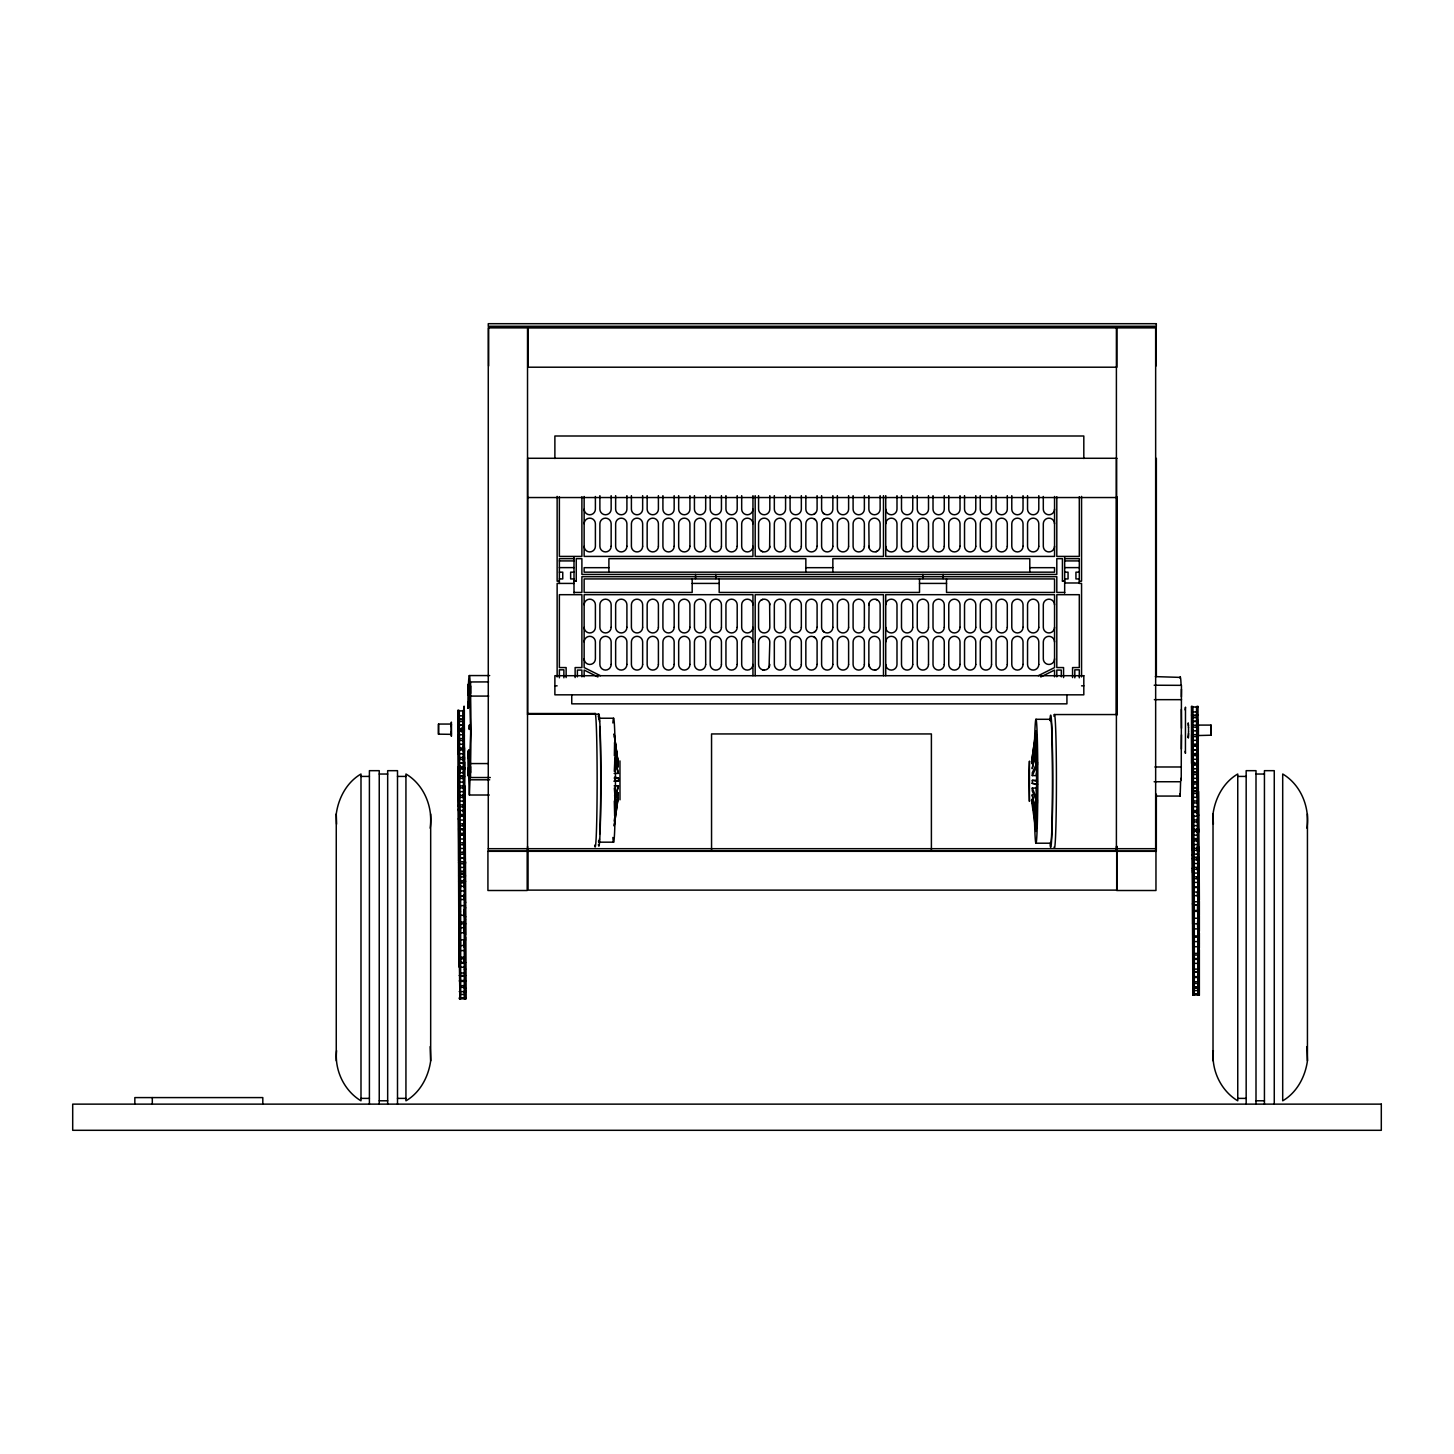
<?xml version="1.0" encoding="UTF-8"?>
<svg xmlns="http://www.w3.org/2000/svg" width="1454" height="1454" viewBox="0 0 1454 1454"><rect width="100%" height="100%" fill="white"/><g stroke="black" fill="none" stroke-linecap="round" stroke-linejoin="round"><path stroke-width="1.5" d="M1032.304 783.379L1032.322 780.325L1036.575 780.325L1037.465 784.288L1032.304 783.379L1037.465 784.288M1035.884 831.361L1036.557 783.379M1036.03 761.351L1035.975 731.053L1031.686 761.26M1188.536 731.289L1188.536 727.454M468.043 692.086C468.315 680.09 467.988 703.827 468.279 691.85M470.66 769.493L470.424 777.526L490.289 777.526M615.097 780.235L615.097 777.181L618.441 778.072L618.441 781.143L614.188 781.143L618.441 781.143M1181.52 734.815L1181.411 749.028M1181.52 728.272L1181.357 709.407M470.424 777.526L470.224 773.837L469.388 795.011L489.253 795.011M461.463 731.98L461.463 727.945M464.335 729.981C463.717 757.043 463.862 697.993 464.335 729.981L462.917 730.108M1188.554 731.489L1188.336 737.378L1188.172 736.324M467.879 708.134L468.17 684.18L468.352 687.597A39.076 1.163 -90 0 1 469.06 676.782L469.297 675.565L489.671 675.565M468.224 770.929L468.333 767.894L469.388 795.011M470.533 770.638C470.26 779.853 470.26 759.697 470.533 768.603M614.17 785.851L618.423 785.851L614.987 799.446L614.642 795.156M1037.356 800.445L1037.32 803.226L1032.249 790.831L1032.285 788.05L1036.538 788.05L1037.356 800.445L1032.285 788.05M1035.393 820.02L1035.393 827.635L1035.484 821.274M1036.538 734.87L1031.995 763.695L1031.922 762.423L1036.538 734.87L1036.575 781.852M1036.629 736.124L1036.248 763.695L1035.993 761.114M1036.502 790.649L1036.52 788.25M468.188 708.352L468.333 701.809L468.515 707.862M614.987 799.446L618.423 785.851M1188.536 733.452L1188.336 738.032L1188.227 736.833M470.533 769.62L470.751 754.626A53.653 1.599 -90 0 0 470.696 700.992L470.496 681.962L488.544 681.908M1181.066 778.217L1181.23 780.671L1181.448 685.343L1154.203 685.234M1037.029 816.73L1036.956 818.82L1032.158 794.72L1037.029 816.73L1036.411 794.72L1036.956 818.82M468.624 750.028L468.37 758.643L468.224 751.827M468.879 750.209L469.224 772.892L470.642 732.725L469.442 685.506L468.77 707.117M614.351 755.735L614.588 742.63L618.277 766.731L614.588 742.63M1198.023 725.782C1198.55 716.622 1198.55 744.212 1198.023 734.524M1037.029 745.738L1036.429 768.693L1037.029 745.738L1032.176 768.693L1037.084 747.974M336.256 1060.802L336.256 814.004C338.418 798.046 346.797 782.252 360.992 774.001L360.992 1100.823C344.144 1090.736 334.402 1070.108 336.601 1050.66M430.184 828.198C433.237 807.515 424.223 784.815 405.939 774.001L405.939 1100.823C420.115 1092.572 428.494 1076.76 430.675 1060.802L430.675 814.004M614.66 815.73L618.313 792.775L614.66 815.73L614.315 801.063M1213.018 1060.802L1213.018 814.004C1215.18 798.046 1223.559 782.252 1237.754 774.001L1237.754 1100.823C1220.906 1090.736 1211.164 1070.108 1213.363 1050.66M1306.946 828.198C1309.999 807.515 1300.985 784.815 1282.701 774.001L1282.701 1100.823C1296.877 1092.572 1305.256 1076.76 1307.437 1060.802L1307.437 814.004M1198.078 726.6L1198.187 725.092L1211.018 725.092L1211.073 735.215L1197.424 735.56M1035.393 734.888L1035.484 733.797L1035.575 742.503M1185.119 709.897L1185.483 707.153L1185.428 753.336L1185.174 751.3M614.66 762.369L614.933 758.225L618.404 773.419L614.151 773.419M614.297 771.347L614.933 758.225M618.041 799.028L618.132 797.773L614.242 825.345M451.358 724.056L451.231 726.636L451.34 722.093L451.358 734.343L438.49 734.161L438.526 724.056L451.358 724.056L451.394 736.287L451.176 732.053M1198.151 735.197L1198.241 725.273M1037.356 762.023L1036.538 775.6L1032.285 775.6L1032.267 772.746L1037.356 762.023L1037.393 764.877L1032.285 775.6M1181.375 696.775L1181.448 689.251M1036.466 828.707L1031.976 799.373L1036.466 828.707L1036.229 799.373L1036.139 800.445M1188.245 723.565L1188.518 727.6M470.424 681.908L470.26 685.688A39.113 1.163 -90 0 0 469.515 676.328L469.297 675.565M1188.227 722.911L1188.5 725.964M769.639 547.74L769.82 523.785A5.634 5.634 0 0 0 764.204 518.151A5.634 5.634 0 0 0 758.57 523.785L758.57 546.286A5.634 5.634 0 0 0 764.204 551.92A5.634 5.634 0 0 0 769.82 546.286M769.82 664.46A5.634 5.634 0 0 1 764.204 670.076A5.634 5.634 0 0 1 758.57 664.46L758.57 641.941A5.634 5.634 0 0 1 764.204 636.325A5.634 5.634 0 0 1 769.82 641.941L769.075 667.259M868.856 604.809A5.634 5.634 0 0 1 874.49 599.175A5.634 5.634 0 0 1 880.124 604.809L880.124 627.31A5.634 5.634 0 0 1 874.49 632.944A5.634 5.634 0 0 1 868.856 627.31L869.056 603.355M614.188 826.09L617.823 800.191M1031.54 762.06L1035.484 733.797M615.824 809.187L616.532 804.844M614.151 821.146L615.206 814.622M615.914 810.278L617.677 799.409M1032.067 761.278L1034.612 745.884M1032.358 761.187L1033.085 756.789M1033.812 752.39L1034.539 747.974M619.949 760.915L619.986 799.827M438.526 734.343L438.526 724.056M1211.018 725.092L1211.018 735.379M1155.348 676.619L1180.048 677.382A39.113 1.163 -90 0 0 1179.848 678.018M1155.875 796.065L1180.157 796.065L1180.612 781.743L1154.131 781.743M615.097 777.181L614.188 778.072L618.441 778.072M814.276 514.025L815.44 513.135M823.237 519.805L824.418 518.914M814.276 632.181L815.44 631.29M823.237 637.961L824.418 637.07M1038.265 675.71L1054.55 667.568L1054.55 594.686L885.74 594.686L885.74 675.71M1040.773 676.964L1054.55 670.076L1054.55 676.837M875.944 551.72L877.307 551.157M761.387 599.939L762.75 599.375M874.49 670.076A5.634 5.634 0 0 0 880.124 664.46L880.124 641.941A5.634 5.634 0 0 0 874.49 636.325A5.634 5.634 0 0 0 868.856 641.941L868.856 664.46A5.634 5.634 0 0 0 874.49 670.076L875.944 669.894M1116.926 458.283L527.657 458.283L527.566 714.768M527.657 497.541L1116.926 497.541M574.003 558.663L559.372 558.663L559.372 583.418M1064.673 558.663L1079.304 558.663L1079.304 583.418L1081.558 583.418L1081.558 676.928M559.372 560.917L574.003 560.917M1064.673 560.917L1079.304 560.917M559.372 567.623L574.003 567.623M608.899 567.678L584.144 567.678L584.144 572.167L1054.55 572.167L1054.55 567.678L1029.795 567.678M805.843 567.678L832.851 567.678M1064.673 567.623L1079.304 567.623M559.372 572.167L562.753 572.167L562.753 578.928L559.372 578.928M574.003 572.167L570.64 572.167L570.64 578.928L574.003 578.928M1064.673 572.167L1068.054 572.167L1068.054 578.928L1064.673 578.928M1079.304 572.167L1075.942 572.167L1075.942 578.928L1079.304 578.928M574.003 580.982L576.257 580.982M1062.438 580.982L1064.673 580.982M559.372 581.182L557.136 581.182L557.136 496.396M574.003 581.182L576.257 581.182L576.257 558.663L581.891 558.663L581.891 574.421L1056.804 574.421L1056.804 558.663L1062.438 558.663L1062.438 581.182L1064.673 581.182M1079.304 581.182L1081.558 581.182L1081.558 496.396M1064.673 582.981L1079.304 582.981M574.003 583.418L557.136 583.418L557.136 676.928M692.177 583.418L719.185 583.418M919.51 583.418L946.518 583.418M574.003 592.432L581.891 592.432L581.891 576.675L1056.804 576.675L1056.804 592.432L1064.673 592.432M554.883 685.834L557.136 685.834M1081.558 685.834L1083.812 685.834M470.587 696.084L488.708 696.084M1154.349 699.665L1181.52 699.665M1191.48 707.007L1197.987 707.007M457.846 710.897L464.353 710.897M1192.207 711.951L1197.26 711.951M527.675 713.514L595.195 713.514M527.838 714.15L598.812 714.15M1054.35 714.55L1117.399 714.55M1191.48 715.114L1197.987 715.114M458.573 715.841L463.626 715.841M1192.207 715.713L1197.26 715.713M462.917 717.258L464.353 717.149M1192.207 717.64L1197.26 717.64M598.866 718.24L613.588 718.24M457.846 719.003L464.353 719.003M1035.975 719.294L1050.679 719.294M458.573 719.603L463.626 719.603M1197.987 720.33L1197.569 803.444M1192.207 721.329L1197.26 721.329M458.573 721.529L463.626 721.529M1192.28 721.438L1197.333 721.438M462.917 724.292L464.353 724.219M458.573 725.219L463.626 725.219M1192.28 725.201L1197.333 725.201M458.646 725.328L463.717 725.328M1192.28 727.127L1197.333 727.127M458.646 729.072L463.717 729.072M458.646 730.998L463.717 730.998M1192.28 730.799L1197.424 730.908M1192.353 734.67L1197.424 734.67M458.719 734.797L463.79 734.797M464.426 735.851L462.917 735.942M1192.353 736.596L1197.424 736.596M458.719 738.559L463.79 738.559M1192.353 740.286L1197.496 740.395M458.719 740.486L463.79 740.486M458.719 744.175L463.862 744.284M1192.425 744.139L1197.496 744.139M1192.28 745.375L1197.333 745.375M1192.425 746.084L1197.496 746.084M464.353 747.919L464.08 706.117L464.299 751.318L464.353 710.188M458.81 748.028L463.862 748.028M1191.717 748.755L1192.734 843.393M458.646 749.264L463.717 749.264M1192.425 749.755L1197.496 749.755M458.81 749.955L463.862 749.955M1192.28 749.9L1197.569 749.864M458.882 753.754L463.935 753.754M1192.516 753.626L1197.569 753.626M1192.28 755.08L1197.333 755.08M1192.516 755.553L1197.569 755.553M458.882 757.516L463.935 757.516M458.882 759.442L463.935 759.442M1192.516 759.242L1197.642 759.351M464.662 762.114L464.008 807.842M1192.589 763.096L1197.642 763.096M470.551 763.568L488.217 763.568M1191.789 764.041L1198.369 764.004M1192.989 764.168L1194.007 764.168M1192.989 764.622L1194.007 764.622L1194.007 762.096M1192.589 765.022L1197.642 765.022M458.955 766.985L464.008 766.985M1154.894 766.985L1181.375 766.985M458.155 767.912L464.735 767.876M459.355 768.057L460.373 768.057M1192.589 768.712L1197.714 768.821M458.955 768.912L464.008 768.912M1191.644 769.911L1192.589 769.857M1197.424 769.911L1198.369 769.857M1192.425 772.019L1197.496 772.019M459.028 772.71L464.08 772.71M1192.662 772.583L1197.714 772.583M379.24 774.037L387.673 774.037M1256.002 774.037L1264.435 774.037M1192.662 774.509L1197.714 774.509M458.81 775.909L463.862 775.909L463.862 778.781M360.992 776.418L369.407 776.418M397.505 776.418L405.939 776.418M459.028 776.472L464.08 776.472M1237.754 776.418L1246.169 776.418M1191.935 777.199L1193.152 777.308M1192.734 778.308L1197.787 778.308M459.028 778.399L464.08 778.399M469.824 779.798L489.689 779.798M1192.425 781.725L1197.496 781.725M459.028 782.07L464.171 782.179M1192.734 782.052L1197.787 782.052M1192.734 783.979L1198.223 783.997M459.1 785.942L464.171 785.942M1192.007 786.669L1193.043 831.306M1192.734 787.668L1197.787 787.668M459.1 787.868L464.589 787.886M1192.807 787.777L1197.878 787.777M458.373 790.558L459.409 835.196L464.535 835.25M1192.516 790.631L1197.569 790.631M1192.807 791.539L1197.878 791.539M459.173 791.667L464.244 791.667M1192.807 793.466L1197.878 793.466M1192.516 795.047L1193.225 790.267M459.173 795.411L464.244 795.411M459.173 797.337L464.244 797.337M1192.88 797.246L1198.296 797.319M1192.88 801.009L1197.951 801.009M459.173 801.027L464.317 801.136M1191.789 801.736L1192.88 801.899M1197.569 801.736L1197.878 801.936M1192.88 802.935L1197.951 802.935M1192.589 803.19L1193.316 800.627M459.246 804.898L464.317 804.898M458.155 805.625L459.246 805.789M1192.88 806.625L1198.023 806.734M459.246 806.825L464.317 806.825M458.228 809.242L458.955 812.277M464.735 809.242L464.008 812.277M459.246 810.514L464.389 810.623M1192.971 810.496L1198.369 810.641M1192.662 811.986L1197.714 811.986M1192.971 812.422L1198.023 812.422M459.337 814.367L464.735 814.531M1191.862 815.058L1192.971 815.094M1197.642 815.058L1198.75 815.094M459.028 815.876L464.08 815.876M459.337 816.294L464.389 816.294M1193.043 816.203L1198.096 816.203M1192.244 817.257L1193.389 817.275M458.228 818.947L459.337 818.984M459.337 819.983L464.462 820.092M1193.043 819.965L1198.096 819.965M1193.043 821.892L1198.096 821.892M459.409 823.855L464.462 823.855M459.409 825.781L464.462 825.781M1193.043 825.581L1198.169 825.69M458.682 828.453L459.7 873.109M459.827 829.198L464.171 829.198M460.136 829.452L464.462 829.452M1193.116 829.434L1198.169 829.434M459.482 829.562L464.535 829.562M1192.734 830.597L1197.787 830.597M1193.116 831.361L1198.169 831.361M459.482 833.324L464.535 833.324M459.1 834.469L464.171 834.469M1193.189 835.159L1198.241 835.159M1192.807 838.631L1197.878 838.631L1197.878 841.066M459.482 838.94L464.608 839.049M1193.189 838.922L1198.241 838.922M1193.189 840.848L1198.241 840.848L1197.951 796.283M598.884 842.175L613.588 842.175M459.555 842.811L464.608 842.811M1035.975 843.211L1050.679 843.211M1193.189 844.538L1198.314 844.647M459.555 844.738L464.608 844.738L464.535 842.557M459.555 848.409L464.698 848.518M1192.807 848.336L1198.314 848.391M488.271 848.7L1156.312 848.7M1193.261 850.317L1198.314 850.317M459.628 852.28L464.698 852.28M459.628 854.207L464.698 854.207M1193.334 854.116L1198.405 854.116M1192.08 855.025L1193.261 855.152M1192.88 857.242L1197.951 857.242L1197.951 860.132M459.628 857.896L464.698 857.896M1193.334 857.878L1198.405 857.878M459.7 858.005L464.771 858.005M1192.171 858.642L1193.334 858.769M1197.951 858.642L1199.114 858.769M464.244 858.914L465.407 859.041M1193.334 859.805L1198.405 859.805M459.7 861.749L464.771 861.749M458.537 862.531L459.7 862.658M464.317 862.531L465.498 862.658M459.7 863.676L464.771 863.676M1193.334 863.476L1198.478 863.585M1193.407 867.347L1198.478 867.347M459.7 867.366L464.844 867.475M1192.698 868.238L1192.171 868.347M1198.478 869.274L1193.407 869.274L1193.116 824.709M459.791 871.237L464.844 871.237M1192.244 871.964L1193.407 871.964M1193.498 873.072L1198.55 873.072M459.791 873.163L464.844 873.163M459.337 874.436L464.389 874.436L464.389 870.164M458.61 875.853L459.791 875.853M464.389 875.853L465.571 875.853M459.791 876.853L464.916 876.962M1193.498 876.835L1198.55 876.835M1193.043 878.598L1198.55 878.761M465.116 880.379L464.389 883.596M459.864 880.706L464.916 880.706M458.61 881.124L459.864 881.269M464.389 881.124L465.643 881.269M459.409 882.469L464.462 882.469M1193.498 882.433L1198.623 882.414M459.864 882.633L464.916 882.633L464.608 838.086M459.864 886.322L464.989 886.304M1193.57 887.031L1198.623 887.031M1193.57 887.54L1198.623 887.54M459.937 890.902L464.989 890.902M1193.57 892.047L1198.623 892.047M459.482 895.791L464.535 895.791M1193.57 895.646L1198.623 895.646M459.937 895.937L464.989 895.937M459.937 899.535L464.989 899.535M1193.57 901.734L1198.623 901.734M458.755 902.48L459.937 902.262M464.535 902.48L465.716 902.262M1192.389 903.897L1193.57 903.934M1193.57 905.115L1198.623 905.115M1198.241 911.113L1198.241 905.242L1193.189 905.242L1193.189 911.113M459.937 905.606L464.989 905.606M458.755 907.769L459.937 907.823M464.535 907.769L465.716 907.823M1192.843 910.422L1198.241 910.513M1193.57 911.385L1198.623 911.385M459.555 913.639L460.282 909.622M459.937 915.275L464.989 915.275M464.262 916.747L465.716 916.802M1193.57 918.237L1198.623 918.237M459.937 922.127L464.989 922.127M459.21 923.817L465.716 923.817M1193.261 923.835L1198.314 923.835M459.628 927.725L464.698 927.725M1193.57 928.888L1198.623 928.888M459.937 932.759L464.989 932.759M1193.57 935.94L1198.623 935.94M459.937 939.811L464.989 939.811M1193.334 941.592L1198.405 941.592M1192.625 943.101L1193.57 943.319M1198.405 943.101L1199.35 943.319M459.7 945.464L464.771 945.464M1193.57 946.699L1198.623 946.699M459.937 950.571L464.989 950.571M1193.57 953.37L1198.623 953.37M1192.843 955.06L1199.35 955.06M459.937 957.259L464.989 957.259M1193.498 958.513L1199.35 958.549M459.791 958.786L464.844 958.786M1193.57 959.367L1198.623 959.367M459.21 962.439L465.716 962.439M459.937 963.239L464.989 963.239M1193.57 963.366L1198.623 963.366M459.937 967.237L464.989 967.237M464.262 969.146L465.643 969.091M1193.57 969.109L1198.623 969.109M1192.843 971.654L1199.35 971.654M1193.57 972.144L1198.623 972.144M459.937 972.999L464.989 972.999M459.21 975.525L465.716 975.525M459.937 976.034L464.989 976.034M1193.57 976.615L1198.623 976.615M1193.57 977.506L1198.623 977.506M459.937 980.505L464.989 980.505M459.21 980.923L465.716 980.923M459.937 981.395L464.989 981.395M1193.57 981.868L1198.623 981.704M1194.188 983.467L1197.787 983.467M459.937 985.739L464.989 985.576M1193.57 986.83L1198.623 986.83M1192.843 987.248L1199.35 987.248M460.554 987.357L464.153 987.357M1192.843 987.739L1199.35 987.739M1193.57 987.957L1199.35 988.211M464.262 988.247L465.716 988.266M1193.57 990.556L1198.623 990.556M464.262 991.119L465.716 991.119M459.21 991.628L465.716 991.628M464.262 992.119L465.716 992.082M1192.843 993.954L1199.35 993.954M459.937 994.445L464.989 994.445M1193.57 994.5L1198.623 994.5M1192.843 994.754L1199.35 994.754M459.21 997.844L465.716 997.844M459.937 998.389L464.989 998.389M459.21 998.644L465.716 998.644M360.992 1098.388L369.407 1098.388M397.505 1098.388L405.939 1098.388M1237.754 1098.388L1246.169 1098.388M379.24 1100.787L387.673 1100.787M1256.002 1100.787L1264.435 1100.787M762.75 669.894L764.204 670.076M1032.322 780.325L1037.465 781.234M761.387 551.157L762.75 551.72M875.944 599.375L877.307 599.939M600.429 675.71L584.144 667.568L584.144 594.686L752.954 594.686L752.954 675.71M597.921 676.964L584.144 670.076L584.144 676.837M823.237 513.135L824.418 514.025M814.276 518.914L815.44 519.805M823.237 631.29L824.418 632.181M814.276 637.07L815.44 637.961M869.619 667.259L868.856 664.46M614.987 761.024L618.404 773.419M451.322 734.161L451.231 731.78M1180.266 676.619L1180.503 677.837A39.076 1.163 -90 0 1 1181.066 684.598M1180.157 796.065L1179.939 793.866M1032.322 800.027L1033.049 804.171M1032.031 800.191L1033.103 806.407M1033.83 810.55L1034.539 814.694M615.86 750.791L616.569 755.026M615.769 752.045L616.496 756.28M614.206 734.325L617.786 760.315L614.424 736.578M1031.522 800.082L1035.975 831.452M614.17 733.852L618.095 762.096L618.005 761.005M868.856 546.286A5.634 5.634 0 0 0 874.49 551.92A5.634 5.634 0 0 0 880.124 546.286L880.124 523.785A5.634 5.634 0 0 0 874.49 518.151A5.634 5.634 0 0 0 868.856 523.785L869.056 547.74M769.639 603.355L769.82 627.31A5.634 5.634 0 0 1 764.204 632.944A5.634 5.634 0 0 1 758.57 627.31L758.57 604.809A5.634 5.634 0 0 1 764.204 599.175A5.634 5.634 0 0 1 769.82 604.809M614.333 787.995L614.842 794.429M1036.502 790.831L1037.32 803.226M1306.946 1046.607L1307.437 1060.802M1213.018 814.004L1213.363 824.145M430.184 1046.607L430.675 1060.802M336.256 814.004L336.601 824.145M467.879 751.009L468.133 775.927L468.206 771.947M1036.52 772.946L1036.538 775.382M469.424 725.055L469.242 729.435L469.242 725.255M1274.267 1104.131L1274.267 770.675L1264.435 770.675L1264.435 1104.131M1256.002 1104.131L1256.002 770.675L1246.169 770.675L1246.169 1104.131M1199.205 867.311L1199.35 900.262M1199.35 901.207L1199.35 915.656M1199.35 916.093L1199.35 931.178M1199.35 933.086L1199.35 948.117M1199.35 949.535L1199.35 995.336M1198.896 829.398L1199.114 869.219M1198.896 896.9L1199.114 949.971M1198.587 791.485L1198.823 831.306M1198.587 846.81L1198.587 851.317M1198.659 857.242L1198.659 860.132M1198.55 872.109L1198.623 995.336M1198.296 753.59L1198.441 829.78M1198.514 830.307L1198.514 832.506M1198.241 834.196L1198.478 878.689M1198.314 921.436L1198.314 927.325M1198.314 930.178L1198.405 934.304M1198.405 944.573L1198.405 937.158L1193.334 937.158L1193.334 944.573M1198.478 947.172L1198.478 950.116M1198.478 954.387L1198.478 960.658M1197.987 706.299L1198.223 790.122M1198.023 867.693L1198.023 870.201M1198.023 875.781L1198.096 879.107M1198.169 891.92L1198.169 896.464M1198.169 899.117L1198.169 902.352M1198.169 905.351L1198.169 906.351M1197.642 758.37L1197.787 832.506M1197.878 846.81L1197.878 851.317M1197.678 853.153L1197.896 907.514M1197.896 908.023L1197.896 923.217M1197.896 924.544L1197.896 995.045M1197.369 815.24L1197.605 854.152M1197.369 876.889L1197.369 879.107M1197.442 891.92L1197.442 896.464M1197.533 905.242L1197.533 911.113M1197.605 921.436L1197.605 927.325M1197.26 706.299L1197.26 727.055M1197.26 743.612L1197.26 746.611M1197.078 777.327L1197.296 816.239M1197.078 828.616L1197.078 832.579M1197.151 838.631L1197.151 841.066M1197.151 846.846L1197.224 851.135M1197.224 857.242L1197.224 860.186M1197.296 867.693L1197.296 870.201M1196.769 739.432L1196.987 778.89M1196.769 781.543L1196.842 784.542M1196.842 790.267L1196.842 795.065M1196.915 800.627L1196.915 803.208M1196.915 809.169L1196.987 813.477M1196.987 819.22L1196.987 822.51M1196.551 706.535L1196.697 740.977M1196.624 743.685L1196.624 746.865M1196.624 752.136L1196.624 756.789M1196.697 762.441L1196.697 765.531M1194.061 853.153L1194.297 907.514M1194.297 908.023L1194.297 923.217M1194.297 924.544L1194.297 995.045M1193.752 815.24L1193.988 854.152M1193.752 876.889L1193.752 879.107M1193.843 891.92L1193.843 896.464M1193.916 905.242L1193.916 911.113M1193.988 921.436L1193.988 927.325M1193.389 767.857L1193.389 822.51M1193.461 828.616L1193.461 832.579M1193.534 838.631L1193.534 841.066M1193.534 846.846L1193.607 851.135M1193.607 857.242L1193.607 860.186M1193.407 862.622L1193.57 995.336M1193.08 729.944L1193.316 769.675M1193.152 771.22L1193.152 775.764M1193.152 781.543L1193.225 784.542M1193.116 891.92L1193.116 896.464M1193.116 899.117L1193.116 902.352M1193.261 921.436L1193.261 927.325M1193.261 930.178L1193.334 934.304M1193.334 947.336L1193.334 949.68M1192.934 706.535L1193.007 731.78M1192.934 736.596L1192.934 740.831M1193.007 743.685L1193.007 756.789M1192.989 762.096L1192.989 766.694M1192.807 836.922L1192.971 883.36M1192.843 886.849L1192.843 900.262M1192.843 901.207L1192.843 915.656M1192.843 916.093L1192.843 931.178M1192.843 933.086L1192.843 948.117M1192.843 949.535L1192.843 995.336M1192.534 848.354L1192.771 887.467M1192.534 923.544L1192.771 976.615M1192.207 706.299L1192.425 790.122M1192.244 810.441L1192.462 850.263M1192.244 870.255L1192.462 923.326M1191.935 772.547L1192.171 812.35M1191.935 816.966L1192.171 870.037M1191.644 734.633L1191.862 816.766M1191.48 706.299L1191.553 763.477M1156.348 458.355L1156.348 676.201M1156.348 794.193L1156.312 851.317L488.271 851.317L488.271 327.877L527.529 327.877L527.529 851.317M1156.039 365.954L1156.039 326.696L488.653 326.696L488.653 365.954M1155.657 851.317L1155.657 327.877L528.056 327.95L528.056 367.208L1116.926 367.208L1116.926 327.95M1117.09 496.923L1117.09 714.768M1117.09 846.392L1117.09 850.935M1116.527 458.283L1116.436 714.768M1116.436 846.392L1116.436 850.935M1116.399 327.877L1116.399 851.317M1083.812 458.501L1083.812 436L554.883 436L554.883 458.501M1079.304 496.777L1079.304 556.409L1056.804 556.409L1056.804 496.777M1079.304 677.818L1079.304 669.821L1074.815 669.821L1074.815 677.818M1072.561 677.582L1072.561 667.568L1079.304 667.568L1079.304 594.686L1056.804 594.686L1056.804 667.568L1063.565 667.568L1063.565 677.582M1066.927 694.83L1066.927 703.845L571.749 703.845L571.749 694.83M1064.673 556.937L1064.673 593.105M1061.311 676.837L1061.311 670.076L1056.804 670.076L1056.804 676.837M1054.55 496.486L1054.55 556.409L885.74 556.409L885.74 495.65M1043.3 496.486L1043.3 509.154A5.634 5.634 0 0 0 1048.934 514.771A5.634 5.634 0 0 0 1054.55 509.154M1038.792 495.65L1038.792 509.154A5.634 5.634 0 0 1 1033.176 514.771A5.634 5.634 0 0 1 1027.542 509.154L1027.542 495.65M1029.795 572.167L1029.795 558.663L832.851 558.663L832.851 572.167M1023.034 495.65L1023.034 509.154A5.634 5.634 0 0 1 1017.418 514.771A5.634 5.634 0 0 1 1011.784 509.154L1011.784 495.65M1007.295 495.65L1007.295 509.154A5.634 5.634 0 0 1 1001.661 514.771A5.634 5.634 0 0 1 996.026 509.154L996.026 495.65M991.537 495.65L991.537 509.154A5.634 5.634 0 0 1 985.903 514.771A5.634 5.634 0 0 1 980.269 509.154L980.269 495.65M975.779 495.65L975.779 509.154A5.634 5.634 0 0 1 970.145 514.771A5.634 5.634 0 0 1 964.529 509.154L964.529 495.65M960.022 495.65L960.022 509.154A5.634 5.634 0 0 1 954.387 514.771A5.634 5.634 0 0 1 948.771 509.154L948.771 495.65M946.518 578.928L946.518 592.432L1054.55 592.432L1054.55 578.928L584.144 578.928L584.144 592.432L692.177 592.432L692.177 578.928M944.264 495.65L944.264 509.154A5.634 5.634 0 0 1 938.63 514.771A5.634 5.634 0 0 1 933.014 509.154L933.014 495.65M943.137 574.421L943.137 578.601M931.396 849.79L931.396 733.943L711.551 733.943L711.551 849.79M928.506 495.65L928.506 509.154A5.634 5.634 0 0 1 922.89 514.771A5.634 5.634 0 0 1 917.256 509.154L917.256 495.65M922.89 574.421L922.89 578.601M919.51 578.928L919.51 592.432L719.185 592.432L719.185 578.928M912.748 495.65L912.748 509.154A5.634 5.634 0 0 1 907.132 514.771A5.634 5.634 0 0 1 901.498 509.154L901.498 495.65M896.991 495.65L896.991 509.154A5.634 5.634 0 0 1 891.375 514.771A5.634 5.634 0 0 1 885.74 509.154M883.487 495.65L883.487 556.409L755.189 556.409L755.189 495.65M883.487 675.71L883.487 594.686L755.189 594.686L755.189 675.71M880.124 495.65L880.124 509.154A5.634 5.634 0 0 1 874.49 514.771A5.634 5.634 0 0 1 868.856 509.154L868.856 495.65M864.367 495.65L864.367 509.154A5.634 5.634 0 0 1 858.732 514.771A5.634 5.634 0 0 1 853.098 509.154L853.098 495.65M848.609 495.65L848.609 509.154A5.634 5.634 0 0 1 842.975 514.771A5.634 5.634 0 0 1 837.359 509.154L837.359 495.65M832.851 495.65L832.851 509.154A5.634 5.634 0 0 1 827.217 514.771A5.634 5.634 0 0 1 821.601 509.154L821.601 495.65M817.093 495.65L817.093 509.154A5.634 5.634 0 0 1 811.459 514.771A5.634 5.634 0 0 1 805.843 509.154L805.843 495.65M805.843 572.167L805.843 558.663L608.899 558.663L608.899 572.167M801.336 495.65L801.336 509.154A5.634 5.634 0 0 1 795.72 514.771A5.634 5.634 0 0 1 790.085 509.154L790.085 495.65M785.578 495.65L785.578 509.154A5.634 5.634 0 0 1 779.962 514.771A5.634 5.634 0 0 1 774.328 509.154L774.328 495.65M769.82 495.65L769.82 509.154A5.634 5.634 0 0 1 764.204 514.771A5.634 5.634 0 0 1 758.57 509.154L758.57 495.65M752.954 495.65L752.954 556.409L584.144 556.409L584.144 496.486M741.685 495.65L741.685 509.154A5.634 5.634 0 0 0 747.32 514.771A5.634 5.634 0 0 0 752.954 509.154M737.196 495.65L737.196 509.154A5.634 5.634 0 0 1 731.562 514.771A5.634 5.634 0 0 1 725.946 509.154L725.946 495.65M721.438 495.65L721.438 509.154A5.634 5.634 0 0 1 715.804 514.771A5.634 5.634 0 0 1 710.188 509.154L710.188 495.65M715.804 574.421L715.804 578.601M705.681 495.65L705.681 509.154A5.634 5.634 0 0 1 700.046 514.771A5.634 5.634 0 0 1 694.43 509.154L694.43 495.65M695.557 574.421L695.557 578.601M689.923 495.65L689.923 509.154A5.634 5.634 0 0 1 684.289 514.771A5.634 5.634 0 0 1 678.673 509.154L678.673 495.65M674.165 495.65L674.165 509.154A5.634 5.634 0 0 1 668.549 514.771A5.634 5.634 0 0 1 662.915 509.154L662.915 495.65M658.408 495.65L658.408 509.154A5.634 5.634 0 0 1 652.791 514.771A5.634 5.634 0 0 1 647.157 509.154L647.157 495.65M642.65 495.65L642.65 509.154A5.634 5.634 0 0 1 637.034 514.771A5.634 5.634 0 0 1 631.399 509.154L631.399 495.65M626.91 495.65L626.91 509.154A5.634 5.634 0 0 1 621.276 514.771A5.634 5.634 0 0 1 615.642 509.154L615.642 495.65M611.153 495.65L611.153 509.154A5.634 5.634 0 0 1 605.518 514.771A5.634 5.634 0 0 1 599.884 509.154L599.884 495.65M595.395 496.486L595.395 509.154A5.634 5.634 0 0 1 589.761 514.771A5.634 5.634 0 0 1 584.144 509.154M581.891 496.777L581.891 556.409L559.372 556.409L559.372 496.777M581.891 676.837L581.891 670.076L577.383 670.076L577.383 676.837M575.13 677.582L575.13 667.568L581.891 667.568L581.891 594.686L559.372 594.686L559.372 667.568L566.133 667.568L566.133 677.582M574.003 556.937L574.003 593.105M563.879 677.818L563.879 669.821L559.372 669.821L559.372 677.818M527.566 846.392L527.566 850.935M465.498 861.713L465.716 904.152M465.716 905.079L465.716 919.528M465.716 919.982L465.716 935.067M465.716 936.958L465.716 999.225L464.88 834.178M465.189 823.818L465.407 863.621M465.189 887.467L465.407 940.538M464.88 785.905L465.116 825.708M464.589 747.992L464.807 833.96M464.608 907.423L464.844 967.183M464.426 756.952L464.426 759.697M464.498 767.585L464.498 769.784M464.498 776.036L464.498 777.036M464.317 800.173L464.535 840.957M464.317 861.713L464.317 864.603M464.262 884.923L464.262 911.404M464.262 911.894L464.262 927.107M464.262 928.415L464.262 943.882M464.262 945.336L464.262 960.349M464.262 961.258L464.262 998.916M464.008 813.386L464.08 816.803M464.08 823.564L464.08 826.708M464.08 827.853L464.08 831.343M464.171 832.924L464.171 835.069M464.244 842.502L464.244 845.392M463.971 847.555L464.19 887.285M463.971 924.417L463.971 931.378M464.044 941.629L464.044 947.172M464.117 957.295L464.19 963.42M463.717 724.365L463.79 770.329M463.862 785.542L463.862 788.595M463.935 794.52L463.935 798.01M463.662 809.642L463.899 849.39M463.662 870.164L463.662 874.436M463.662 880.252L463.735 883.487M463.826 894.992L463.826 899.117M463.899 909.622L463.899 913.657M463.626 710.188L463.626 751.409M463.372 771.747L463.59 811.477M463.372 814.167L463.372 816.803M463.372 823.618L463.372 826.399M463.444 828.38L463.444 831.161M463.444 832.924L463.444 835.069M463.517 842.502L463.517 845.392M463.517 851.208L463.517 853.916M463.59 861.713L463.59 864.603M463.063 733.834L463.281 772.746M463.135 775.909L463.135 778.781M463.135 785.614L463.208 788.413M463.208 794.52L463.208 798.01M463.281 804.971L463.281 807.842M463.281 809.296L463.281 812.277M462.917 710.424L462.99 734.833M462.917 738.378L462.917 740.868M462.917 746.447L462.99 750.755M462.99 756.789L462.99 759.788M460.664 884.923L460.664 911.404M460.664 911.894L460.664 927.107M460.664 928.415L460.664 943.882M460.664 945.336L460.664 960.349M460.664 961.258L460.664 998.916M460.373 765.985L460.373 770.584M460.355 847.555L460.573 887.285M460.355 924.417L460.355 931.378M460.427 941.629L460.427 947.172M460.5 957.295L460.573 963.42M460.046 809.642L460.282 849.39M460.046 867.456L460.046 877.925M460.136 880.779L460.136 890.23M460.209 894.992L460.209 899.117M459.755 771.747L459.973 811.477M459.755 814.167L459.755 816.803M459.755 823.618L459.755 826.399M459.827 834.105L459.827 837.958M459.9 840.812L459.9 851.281M459.973 854.134L459.973 864.603M459.791 866.511L459.937 999.225L459.21 953.424M459.446 733.834L459.682 772.746M459.519 775.909L459.519 778.781M459.519 785.614L459.591 788.413M459.591 794.52L459.591 798.01M459.682 804.971L459.682 807.842M459.682 809.296L459.682 812.277M459.482 894.101L459.7 953.86M459.3 710.424L459.373 734.833M459.3 738.378L459.3 740.868M459.3 743.685L459.373 750.755M459.373 756.789L459.373 759.788M459.355 765.985L459.355 770.366M459.173 840.812L459.21 904.152M459.21 905.079L459.21 919.528M459.21 919.982L459.21 935.067M459.21 936.958L459.21 951.988M458.882 752.79L458.882 798.01M458.955 804.971L458.955 807.842M458.955 813.386L459.028 816.803M459.028 823.564L459.028 826.708M459.1 834.105L459.064 882.578M458.828 914.112L459.064 967.183M458.573 710.188L458.719 780.671M458.81 785.542L458.81 788.595M458.537 804.862L458.755 844.665M458.537 860.823L458.755 913.894M458.228 766.949L458.464 806.77M458.464 860.604L457.919 729.036M457.846 710.188L457.846 730.944M457.846 734.87L457.846 754.044M397.505 1104.131L397.505 770.675L387.673 770.675L387.673 1104.131M379.24 1104.131L379.24 770.675L369.407 770.675L369.407 1104.131M262.81 1104.131L262.81 1097.588L134.84 1097.588L134.84 1104.131M152.306 1097.588L152.306 1104.131M598.303 716.913A66.084 1.981 -90 0 1 600.847 778.235A66.084 1.981 -90 0 1 598.43 844.52M594.813 714.368A66.739 1.999 -90 0 1 597.14 782.397A66.739 1.999 -90 0 1 594.686 845.21M598.63 718.785A61.959 1.854 -90 0 1 599.466 721.529M599.811 726.527A61.959 1.854 -90 0 1 599.811 833.851M599.466 838.867A61.959 1.854 -90 0 1 598.521 840.994M612.879 722.965A61.959 1.854 -90 0 1 615.442 780.18A61.959 1.854 -90 0 1 612.879 837.468M752.954 546.286A5.634 5.634 0 0 1 747.32 551.92A5.634 5.634 0 0 1 741.685 546.286L741.685 523.785A5.634 5.634 0 0 1 747.32 518.151A5.634 5.634 0 0 1 752.954 523.785M1054.55 546.286A5.634 5.634 0 0 1 1048.934 551.92A5.634 5.634 0 0 1 1043.3 546.286L1043.3 523.785A5.634 5.634 0 0 1 1048.934 518.151A5.634 5.634 0 0 1 1054.55 523.785M584.144 546.286A5.634 5.634 0 0 0 589.761 551.92A5.634 5.634 0 0 0 595.395 546.286L595.395 523.785A5.634 5.634 0 0 0 589.761 518.151A5.634 5.634 0 0 0 584.144 523.785M885.74 523.785A5.634 5.634 0 0 1 891.375 518.151A5.634 5.634 0 0 1 896.991 523.785L896.991 546.286A5.634 5.634 0 0 1 891.375 551.92A5.634 5.634 0 0 1 885.74 546.286M885.74 664.46A5.634 5.634 0 0 0 891.375 670.076A5.634 5.634 0 0 0 896.991 664.46L896.991 641.941A5.634 5.634 0 0 0 891.375 636.325A5.634 5.634 0 0 0 885.74 641.941M885.74 627.31A5.634 5.634 0 0 0 891.375 632.944A5.634 5.634 0 0 0 896.991 627.31L896.991 604.809A5.634 5.634 0 0 0 891.375 599.175A5.634 5.634 0 0 0 885.74 604.809M1054.55 604.809A5.634 5.634 0 0 0 1048.934 599.175A5.634 5.634 0 0 0 1043.3 604.809L1043.3 627.31A5.634 5.634 0 0 0 1048.934 632.944A5.634 5.634 0 0 0 1054.55 627.31M1054.55 641.941A5.634 5.634 0 0 0 1048.934 636.325A5.634 5.634 0 0 0 1043.3 641.941L1043.3 658.826A5.634 5.634 0 0 0 1048.934 664.46A5.634 5.634 0 0 0 1054.55 658.826M584.144 658.826A5.634 5.634 0 0 0 589.761 664.46A5.634 5.634 0 0 0 595.395 658.826L595.395 641.941A5.634 5.634 0 0 0 589.761 636.325A5.634 5.634 0 0 0 584.144 641.941M584.144 627.31A5.634 5.634 0 0 0 589.761 632.944A5.634 5.634 0 0 0 595.395 627.31L595.395 604.809A5.634 5.634 0 0 0 589.761 599.175A5.634 5.634 0 0 0 584.144 604.809M752.954 604.809A5.634 5.634 0 0 0 747.32 599.175A5.634 5.634 0 0 0 741.685 604.809L741.685 627.31A5.634 5.634 0 0 0 747.32 632.944A5.634 5.634 0 0 0 752.954 627.31M752.954 641.941A5.634 5.634 0 0 0 747.32 636.325A5.634 5.634 0 0 0 741.685 641.941L741.685 664.46A5.634 5.634 0 0 0 747.32 670.076A5.634 5.634 0 0 0 752.954 664.46M1049.897 720.566A66.084 1.981 -90 0 1 1052.66 777.454A66.084 1.981 -90 0 1 1050.115 844.556M1053.968 716.259A66.739 1.999 -90 0 1 1056.422 779.071A66.739 1.999 -90 0 1 1054.095 847.1M1050.315 720.475A61.959 1.854 90 0 1 1052.532 779.253A61.959 1.854 90 0 1 1050.442 842.684M1034.576 740.377A61.959 1.854 90 0 1 1037.338 739.414A61.959 1.854 90 0 1 1037.065 831.234A61.959 1.854 90 0 1 1034.357 812.204M1034.357 750.246A61.959 1.854 90 0 1 1034.503 743.521M470.333 688.76C470.46 704.536 470.732 676.764 470.333 688.76M1028.85 775.455L1029.414 801.39L1029.45 761.114L1028.85 775.455M1156.312 323.697L488.271 323.697L488.271 326.314L1156.312 326.314L1156.312 323.697M1083.812 675.71L554.883 675.71L554.883 694.83L1083.812 694.83L1083.812 675.71M463.935 763.114L458.882 763.114L464.008 763.223M1116.926 850.863L528.056 850.863L528.056 890.121L1116.926 890.121L1116.926 850.863M527.184 851.244L487.926 851.244L487.926 890.502L527.184 890.502L527.184 851.244M1155.966 851.244L1116.708 851.244L1116.708 890.502L1155.966 890.502L1155.966 851.244M1381.3 1104.131L72.7 1104.131L72.7 1130.303L1381.3 1130.303L1381.3 1104.131M1038.792 546.286L1038.792 523.785A5.634 5.634 0 0 0 1033.176 518.151A5.634 5.634 0 0 0 1027.542 523.785L1027.542 546.286A5.634 5.634 0 0 0 1033.176 551.92A5.634 5.634 0 0 0 1038.792 546.286M1038.792 627.31L1038.792 604.809A5.634 5.634 0 0 0 1033.176 599.175A5.634 5.634 0 0 0 1027.542 604.809L1027.542 627.31A5.634 5.634 0 0 0 1033.176 632.944A5.634 5.634 0 0 0 1038.792 627.31M1038.792 664.46L1038.792 641.941A5.634 5.634 0 0 0 1033.176 636.325A5.634 5.634 0 0 0 1027.542 641.941L1027.542 664.46A5.634 5.634 0 0 0 1033.176 670.076A5.634 5.634 0 0 0 1038.792 664.46M1023.034 546.286L1023.034 523.785A5.634 5.634 0 0 0 1017.418 518.151A5.634 5.634 0 0 0 1011.784 523.785L1011.784 546.286A5.634 5.634 0 0 0 1017.418 551.92A5.634 5.634 0 0 0 1023.034 546.286M1023.034 627.31L1023.034 604.809A5.634 5.634 0 0 0 1017.418 599.175A5.634 5.634 0 0 0 1011.784 604.809L1011.784 627.31A5.634 5.634 0 0 0 1017.418 632.944A5.634 5.634 0 0 0 1023.034 627.31M1023.034 664.46L1023.034 641.941A5.634 5.634 0 0 0 1017.418 636.325A5.634 5.634 0 0 0 1011.784 641.941L1011.784 664.46A5.634 5.634 0 0 0 1017.418 670.076A5.634 5.634 0 0 0 1023.034 664.46M1007.295 546.286L1007.295 523.785A5.634 5.634 0 0 0 1001.661 518.151A5.634 5.634 0 0 0 996.026 523.785L996.026 546.286A5.634 5.634 0 0 0 1001.661 551.92A5.634 5.634 0 0 0 1007.295 546.286M1007.295 627.31L1007.295 604.809A5.634 5.634 0 0 0 1001.661 599.175A5.634 5.634 0 0 0 996.026 604.809L996.026 627.31A5.634 5.634 0 0 0 1001.661 632.944A5.634 5.634 0 0 0 1007.295 627.31M1007.295 664.46L1007.295 641.941A5.634 5.634 0 0 0 1001.661 636.325A5.634 5.634 0 0 0 996.026 641.941L996.026 664.46A5.634 5.634 0 0 0 1001.661 670.076A5.634 5.634 0 0 0 1007.295 664.46M991.537 546.286L991.537 523.785A5.634 5.634 0 0 0 985.903 518.151A5.634 5.634 0 0 0 980.269 523.785L980.269 546.286A5.634 5.634 0 0 0 985.903 551.92A5.634 5.634 0 0 0 991.537 546.286M991.537 627.31L991.537 604.809A5.634 5.634 0 0 0 985.903 599.175A5.634 5.634 0 0 0 980.269 604.809L980.269 627.31A5.634 5.634 0 0 0 985.903 632.944A5.634 5.634 0 0 0 991.537 627.31M991.537 664.46L991.537 641.941A5.634 5.634 0 0 0 985.903 636.325A5.634 5.634 0 0 0 980.269 641.941L980.269 664.46A5.634 5.634 0 0 0 985.903 670.076A5.634 5.634 0 0 0 991.537 664.46M975.779 546.286L975.779 523.785A5.634 5.634 0 0 0 970.145 518.151A5.634 5.634 0 0 0 964.529 523.785L964.529 546.286A5.634 5.634 0 0 0 970.145 551.92A5.634 5.634 0 0 0 975.779 546.286M975.779 627.31L975.779 604.809A5.634 5.634 0 0 0 970.145 599.175A5.634 5.634 0 0 0 964.529 604.809L964.529 627.31A5.634 5.634 0 0 0 970.145 632.944A5.634 5.634 0 0 0 975.779 627.31M975.779 664.46L975.779 641.941A5.634 5.634 0 0 0 970.145 636.325A5.634 5.634 0 0 0 964.529 641.941L964.529 664.46A5.634 5.634 0 0 0 970.145 670.076A5.634 5.634 0 0 0 975.779 664.46M960.022 546.286L960.022 523.785A5.634 5.634 0 0 0 954.387 518.151A5.634 5.634 0 0 0 948.771 523.785L948.771 546.286A5.634 5.634 0 0 0 954.387 551.92A5.634 5.634 0 0 0 960.022 546.286M960.022 627.31L960.022 604.809A5.634 5.634 0 0 0 954.387 599.175A5.634 5.634 0 0 0 948.771 604.809L948.771 627.31A5.634 5.634 0 0 0 954.387 632.944A5.634 5.634 0 0 0 960.022 627.31M960.022 664.46L960.022 641.941A5.634 5.634 0 0 0 954.387 636.325A5.634 5.634 0 0 0 948.771 641.941L948.771 664.46A5.634 5.634 0 0 0 954.387 670.076A5.634 5.634 0 0 0 960.022 664.46M944.264 546.286L944.264 523.785A5.634 5.634 0 0 0 938.63 518.151A5.634 5.634 0 0 0 933.014 523.785L933.014 546.286A5.634 5.634 0 0 0 938.63 551.92A5.634 5.634 0 0 0 944.264 546.286M944.264 627.31L944.264 604.809A5.634 5.634 0 0 0 938.63 599.175A5.634 5.634 0 0 0 933.014 604.809L933.014 627.31A5.634 5.634 0 0 0 938.63 632.944A5.634 5.634 0 0 0 944.264 627.31M944.264 664.46L944.264 641.941A5.634 5.634 0 0 0 938.63 636.325A5.634 5.634 0 0 0 933.014 641.941L933.014 664.46A5.634 5.634 0 0 0 938.63 670.076A5.634 5.634 0 0 0 944.264 664.46M928.506 546.286L928.506 523.785A5.634 5.634 0 0 0 922.89 518.151A5.634 5.634 0 0 0 917.256 523.785L917.256 546.286A5.634 5.634 0 0 0 922.89 551.92A5.634 5.634 0 0 0 928.506 546.286M928.506 627.31L928.506 604.809A5.634 5.634 0 0 0 922.89 599.175A5.634 5.634 0 0 0 917.256 604.809L917.256 627.31A5.634 5.634 0 0 0 922.89 632.944A5.634 5.634 0 0 0 928.506 627.31M928.506 664.46L928.506 641.941A5.634 5.634 0 0 0 922.89 636.325A5.634 5.634 0 0 0 917.256 641.941L917.256 664.46A5.634 5.634 0 0 0 922.89 670.076A5.634 5.634 0 0 0 928.506 664.46M912.748 546.286L912.748 523.785A5.634 5.634 0 0 0 907.132 518.151A5.634 5.634 0 0 0 901.498 523.785L901.498 546.286A5.634 5.634 0 0 0 907.132 551.92A5.634 5.634 0 0 0 912.748 546.286M912.748 627.31L912.748 604.809A5.634 5.634 0 0 0 907.132 599.175A5.634 5.634 0 0 0 901.498 604.809L901.498 627.31A5.634 5.634 0 0 0 907.132 632.944A5.634 5.634 0 0 0 912.748 627.31M912.748 664.46L912.748 641.941A5.634 5.634 0 0 0 907.132 636.325A5.634 5.634 0 0 0 901.498 641.941L901.498 664.46A5.634 5.634 0 0 0 907.132 670.076A5.634 5.634 0 0 0 912.748 664.46M864.367 546.286L864.367 523.785A5.634 5.634 0 0 0 858.732 518.151A5.634 5.634 0 0 0 853.098 523.785L853.098 546.286A5.634 5.634 0 0 0 858.732 551.92A5.634 5.634 0 0 0 864.367 546.286M864.367 627.31L864.367 604.809A5.634 5.634 0 0 0 858.732 599.175A5.634 5.634 0 0 0 853.098 604.809L853.098 627.31A5.634 5.634 0 0 0 858.732 632.944A5.634 5.634 0 0 0 864.367 627.31M864.367 664.46L864.367 641.941A5.634 5.634 0 0 0 858.732 636.325A5.634 5.634 0 0 0 853.098 641.941L853.098 664.46A5.634 5.634 0 0 0 858.732 670.076A5.634 5.634 0 0 0 864.367 664.46M848.609 546.286L848.609 523.785A5.634 5.634 0 0 0 842.975 518.151A5.634 5.634 0 0 0 837.359 523.785L837.359 546.286A5.634 5.634 0 0 0 842.975 551.92A5.634 5.634 0 0 0 848.609 546.286M848.609 627.31L848.609 604.809A5.634 5.634 0 0 0 842.975 599.175A5.634 5.634 0 0 0 837.359 604.809L837.359 627.31A5.634 5.634 0 0 0 842.975 632.944A5.634 5.634 0 0 0 848.609 627.31M848.609 664.46L848.609 641.941A5.634 5.634 0 0 0 842.975 636.325A5.634 5.634 0 0 0 837.359 641.941L837.359 664.46A5.634 5.634 0 0 0 842.975 670.076A5.634 5.634 0 0 0 848.609 664.46M832.851 546.286L832.851 523.785A5.634 5.634 0 0 0 827.217 518.151A5.634 5.634 0 0 0 821.601 523.785L821.601 546.286A5.634 5.634 0 0 0 827.217 551.92A5.634 5.634 0 0 0 832.851 546.286M832.851 627.31L832.851 604.809A5.634 5.634 0 0 0 827.217 599.175A5.634 5.634 0 0 0 821.601 604.809L821.601 627.31A5.634 5.634 0 0 0 827.217 632.944A5.634 5.634 0 0 0 832.851 627.31M832.851 664.46L832.851 641.941A5.634 5.634 0 0 0 827.217 636.325A5.634 5.634 0 0 0 821.601 641.941L821.601 664.46A5.634 5.634 0 0 0 827.217 670.076A5.634 5.634 0 0 0 832.851 664.46M817.093 546.286L817.093 523.785A5.634 5.634 0 0 0 811.459 518.151A5.634 5.634 0 0 0 805.843 523.785L805.843 546.286A5.634 5.634 0 0 0 811.459 551.92A5.634 5.634 0 0 0 817.093 546.286M817.093 627.31L817.093 604.809A5.634 5.634 0 0 0 811.459 599.175A5.634 5.634 0 0 0 805.843 604.809L805.843 627.31A5.634 5.634 0 0 0 811.459 632.944A5.634 5.634 0 0 0 817.093 627.31M817.093 664.46L817.093 641.941A5.634 5.634 0 0 0 811.459 636.325A5.634 5.634 0 0 0 805.843 641.941L805.843 664.46A5.634 5.634 0 0 0 811.459 670.076A5.634 5.634 0 0 0 817.093 664.46M801.336 546.286L801.336 523.785A5.634 5.634 0 0 0 795.72 518.151A5.634 5.634 0 0 0 790.085 523.785L790.085 546.286A5.634 5.634 0 0 0 795.72 551.92A5.634 5.634 0 0 0 801.336 546.286M801.336 627.31L801.336 604.809A5.634 5.634 0 0 0 795.72 599.175A5.634 5.634 0 0 0 790.085 604.809L790.085 627.31A5.634 5.634 0 0 0 795.72 632.944A5.634 5.634 0 0 0 801.336 627.31M801.336 664.46L801.336 641.941A5.634 5.634 0 0 0 795.72 636.325A5.634 5.634 0 0 0 790.085 641.941L790.085 664.46A5.634 5.634 0 0 0 795.72 670.076A5.634 5.634 0 0 0 801.336 664.46M785.578 546.286L785.578 523.785A5.634 5.634 0 0 0 779.962 518.151A5.634 5.634 0 0 0 774.328 523.785L774.328 546.286A5.634 5.634 0 0 0 779.962 551.92A5.634 5.634 0 0 0 785.578 546.286M785.578 627.31L785.578 604.809A5.634 5.634 0 0 0 779.962 599.175A5.634 5.634 0 0 0 774.328 604.809L774.328 627.31A5.634 5.634 0 0 0 779.962 632.944A5.634 5.634 0 0 0 785.578 627.31M785.578 664.46L785.578 641.941A5.634 5.634 0 0 0 779.962 636.325A5.634 5.634 0 0 0 774.328 641.941L774.328 664.46A5.634 5.634 0 0 0 779.962 670.076A5.634 5.634 0 0 0 785.578 664.46M737.196 546.286L737.196 523.785A5.634 5.634 0 0 0 731.562 518.151A5.634 5.634 0 0 0 725.946 523.785L725.946 546.286A5.634 5.634 0 0 0 731.562 551.92A5.634 5.634 0 0 0 737.196 546.286M737.196 627.31L737.196 604.809A5.634 5.634 0 0 0 731.562 599.175A5.634 5.634 0 0 0 725.946 604.809L725.946 627.31A5.634 5.634 0 0 0 731.562 632.944A5.634 5.634 0 0 0 737.196 627.31M737.196 664.46L737.196 641.941A5.634 5.634 0 0 0 731.562 636.325A5.634 5.634 0 0 0 725.946 641.941L725.946 664.46A5.634 5.634 0 0 0 731.562 670.076A5.634 5.634 0 0 0 737.196 664.46M721.438 546.286L721.438 523.785A5.634 5.634 0 0 0 715.804 518.151A5.634 5.634 0 0 0 710.188 523.785L710.188 546.286A5.634 5.634 0 0 0 715.804 551.92A5.634 5.634 0 0 0 721.438 546.286M721.438 627.31L721.438 604.809A5.634 5.634 0 0 0 715.804 599.175A5.634 5.634 0 0 0 710.188 604.809L710.188 627.31A5.634 5.634 0 0 0 715.804 632.944A5.634 5.634 0 0 0 721.438 627.31M721.438 664.46L721.438 641.941A5.634 5.634 0 0 0 715.804 636.325A5.634 5.634 0 0 0 710.188 641.941L710.188 664.46A5.634 5.634 0 0 0 715.804 670.076A5.634 5.634 0 0 0 721.438 664.46M705.681 546.286L705.681 523.785A5.634 5.634 0 0 0 700.046 518.151A5.634 5.634 0 0 0 694.43 523.785L694.43 546.286A5.634 5.634 0 0 0 700.046 551.92A5.634 5.634 0 0 0 705.681 546.286M705.681 627.31L705.681 604.809A5.634 5.634 0 0 0 700.046 599.175A5.634 5.634 0 0 0 694.43 604.809L694.43 627.31A5.634 5.634 0 0 0 700.046 632.944A5.634 5.634 0 0 0 705.681 627.31M705.681 664.46L705.681 641.941A5.634 5.634 0 0 0 700.046 636.325A5.634 5.634 0 0 0 694.43 641.941L694.43 664.46A5.634 5.634 0 0 0 700.046 670.076A5.634 5.634 0 0 0 705.681 664.46M689.923 546.286L689.923 523.785A5.634 5.634 0 0 0 684.289 518.151A5.634 5.634 0 0 0 678.673 523.785L678.673 546.286A5.634 5.634 0 0 0 684.289 551.92A5.634 5.634 0 0 0 689.923 546.286M689.923 627.31L689.923 604.809A5.634 5.634 0 0 0 684.289 599.175A5.634 5.634 0 0 0 678.673 604.809L678.673 627.31A5.634 5.634 0 0 0 684.289 632.944A5.634 5.634 0 0 0 689.923 627.31M689.923 664.46L689.923 641.941A5.634 5.634 0 0 0 684.289 636.325A5.634 5.634 0 0 0 678.673 641.941L678.673 664.46A5.634 5.634 0 0 0 684.289 670.076A5.634 5.634 0 0 0 689.923 664.46M674.165 546.286L674.165 523.785A5.634 5.634 0 0 0 668.549 518.151A5.634 5.634 0 0 0 662.915 523.785L662.915 546.286A5.634 5.634 0 0 0 668.549 551.92A5.634 5.634 0 0 0 674.165 546.286M674.165 627.31L674.165 604.809A5.634 5.634 0 0 0 668.549 599.175A5.634 5.634 0 0 0 662.915 604.809L662.915 627.31A5.634 5.634 0 0 0 668.549 632.944A5.634 5.634 0 0 0 674.165 627.31M674.165 664.46L674.165 641.941A5.634 5.634 0 0 0 668.549 636.325A5.634 5.634 0 0 0 662.915 641.941L662.915 664.46A5.634 5.634 0 0 0 668.549 670.076A5.634 5.634 0 0 0 674.165 664.46M658.408 546.286L658.408 523.785A5.634 5.634 0 0 0 652.791 518.151A5.634 5.634 0 0 0 647.157 523.785L647.157 546.286A5.634 5.634 0 0 0 652.791 551.92A5.634 5.634 0 0 0 658.408 546.286M658.408 627.31L658.408 604.809A5.634 5.634 0 0 0 652.791 599.175A5.634 5.634 0 0 0 647.157 604.809L647.157 627.31A5.634 5.634 0 0 0 652.791 632.944A5.634 5.634 0 0 0 658.408 627.31M658.408 664.46L658.408 641.941A5.634 5.634 0 0 0 652.791 636.325A5.634 5.634 0 0 0 647.157 641.941L647.157 664.46A5.634 5.634 0 0 0 652.791 670.076A5.634 5.634 0 0 0 658.408 664.46M642.65 546.286L642.65 523.785A5.634 5.634 0 0 0 637.034 518.151A5.634 5.634 0 0 0 631.399 523.785L631.399 546.286A5.634 5.634 0 0 0 637.034 551.92A5.634 5.634 0 0 0 642.65 546.286M642.65 627.31L642.65 604.809A5.634 5.634 0 0 0 637.034 599.175A5.634 5.634 0 0 0 631.399 604.809L631.399 627.31A5.634 5.634 0 0 0 637.034 632.944A5.634 5.634 0 0 0 642.65 627.31M642.65 664.46L642.65 641.941A5.634 5.634 0 0 0 637.034 636.325A5.634 5.634 0 0 0 631.399 641.941L631.399 664.46A5.634 5.634 0 0 0 637.034 670.076A5.634 5.634 0 0 0 642.65 664.46M626.91 546.286L626.91 523.785A5.634 5.634 0 0 0 621.276 518.151A5.634 5.634 0 0 0 615.642 523.785L615.642 546.286A5.634 5.634 0 0 0 621.276 551.92A5.634 5.634 0 0 0 626.91 546.286M626.91 627.31L626.91 604.809A5.634 5.634 0 0 0 621.276 599.175A5.634 5.634 0 0 0 615.642 604.809L615.642 627.31A5.634 5.634 0 0 0 621.276 632.944A5.634 5.634 0 0 0 626.91 627.31M626.91 664.46L626.91 641.941A5.634 5.634 0 0 0 621.276 636.325A5.634 5.634 0 0 0 615.642 641.941L615.642 664.46A5.634 5.634 0 0 0 621.276 670.076A5.634 5.634 0 0 0 626.91 664.46M611.153 546.286L611.153 523.785A5.634 5.634 0 0 0 605.518 518.151A5.634 5.634 0 0 0 599.884 523.785L599.884 546.286A5.634 5.634 0 0 0 605.518 551.92A5.634 5.634 0 0 0 611.153 546.286M611.153 627.31L611.153 604.809A5.634 5.634 0 0 0 605.518 599.175A5.634 5.634 0 0 0 599.884 604.809L599.884 627.31A5.634 5.634 0 0 0 605.518 632.944A5.634 5.634 0 0 0 611.153 627.31M611.153 664.46L611.153 641.941A5.634 5.634 0 0 0 605.518 636.325A5.634 5.634 0 0 0 599.884 641.941L599.884 664.46A5.634 5.634 0 0 0 605.518 670.076A5.634 5.634 0 0 0 611.153 664.46"/></g></svg>
